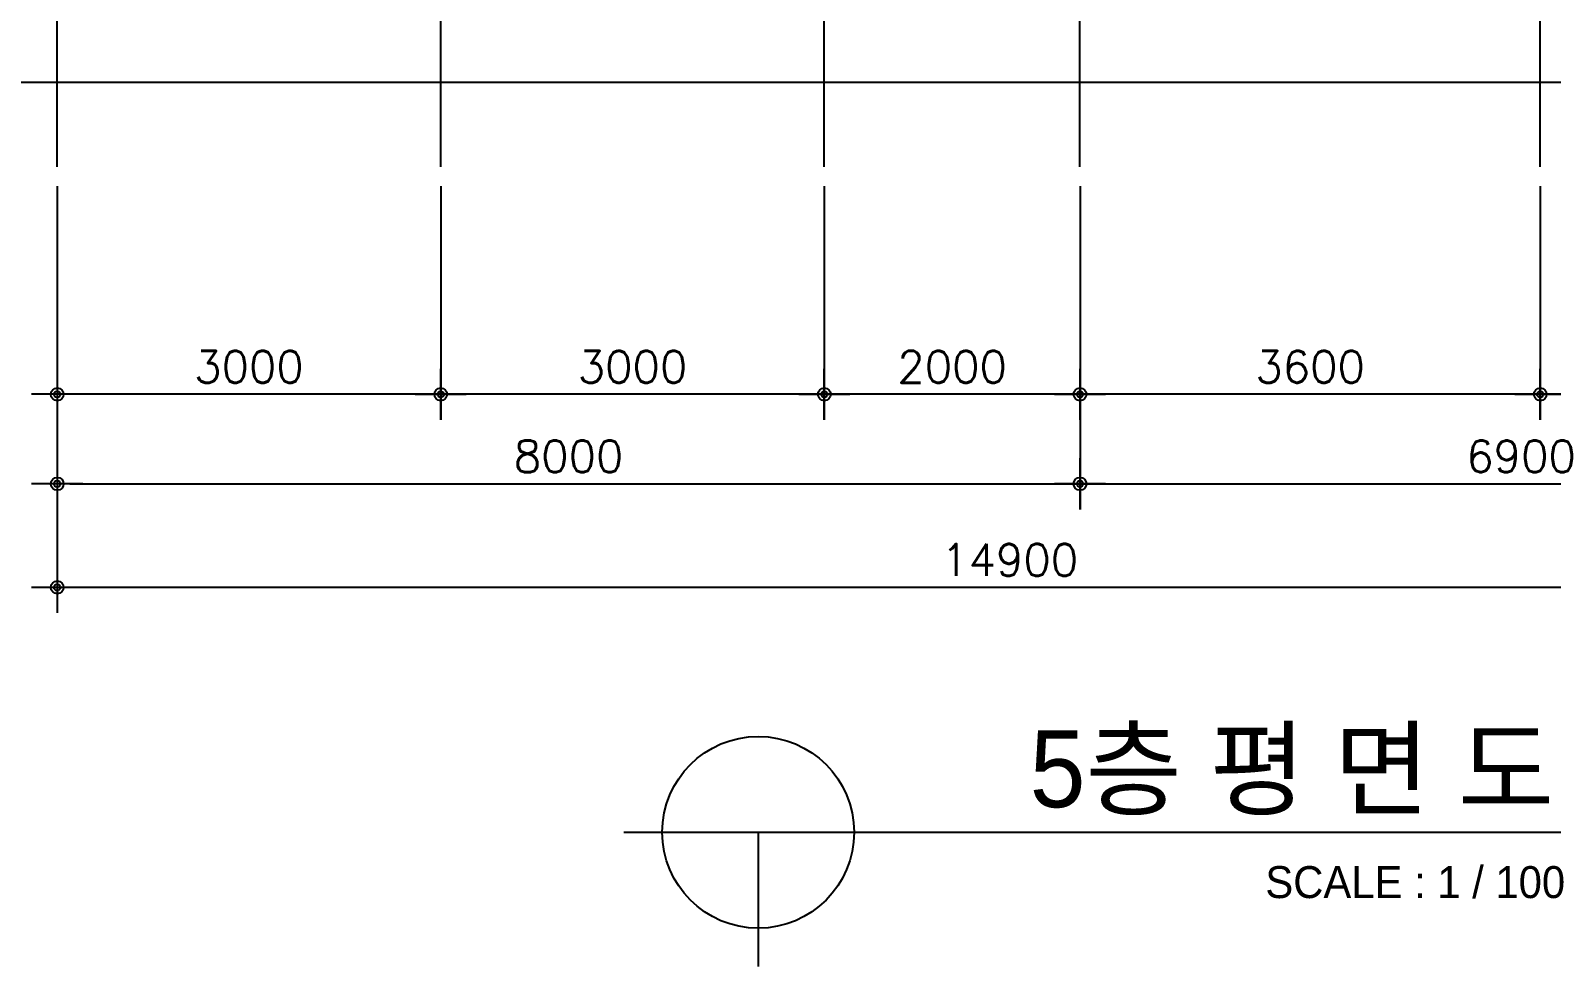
# Model space of a CAD drawing. Header units: millimetres. Extents: x 5537433 to 5830173, y -900794 to -778623.
# Drawn here: x 5668013 to 5679910, y -831370 to -824048 of the extents above; entities that cross this region are included whole.
import ezdxf

# ---------------------------------------------------------------- set-up
doc = ezdxf.new("R2010")
doc.units = ezdxf.units.MM
doc.header["$LTSCALE"] = 100
doc.linetypes.add('CEN', pattern=[62, 60, -1, 0, -1])
doc.layers.get('0').update_dxf_attribs({"linetype": 'CONTINUOUS'})
doc.layers.get('DEFPOINTS').update_dxf_attribs({"linetype": 'CONTINUOUS'})
for name, color, linetype in [('60', 60, 'CONTINUOUS'), ('CEN', 1, 'CEN'), ('COL', 2, 'CONTINUOUS'), ('DIM', 7, 'CONTINUOUS')]:
    doc.layers.add(name, color=color, linetype=linetype)
doc.styles.add('2', font='')
doc.styles.add('GHS', font='ROMANS.shx', dxfattribs={"bigfont": 'GHS.shx'})
doc.styles.get('2').set_extended_font_data('HYtbrB')
doc.dimstyles.get("Standard").update_dxf_attribs({"dimtxt": 0.18, "dimasz": 0.18, "dimexe": 0.18, "dimexo": 0.0625, "dimgap": 0.09, "dimtad": 0, "dimtih": 1, "dimtoh": 1, "dimdec": 4, "dimzin": 0, "dimdsep": 46, "dimtxsty": 'STANDARD', "dimcen": 0.09, "dimadec": 0, "dimazin": 0, "dimtfac": 1, "dimtdec": 4, "dimtofl": 0, "dimtmove": 0, "dimatfit": 3, "dimfxl": 1, "dimtolj": 1, "dimtzin": 0, "dimarcsym": 0})

# ---------------------------------------------------------------- blocks, each defined once
blk = doc.blocks.new('Z_DOT')
at = {"layer": 'DIM', "color": 7}
for p, q in [((0, -2), (0, 2)), ((-2, 0), (2, 0))]:
    blk.add_line(p, q, dxfattribs=at)
for radius in [0.5, 0.25]:
    blk.add_circle((0, 0), radius, dxfattribs=at)
blk = doc.blocks.new('*D88')
at = {"layer": 'DEFPOINTS', "color": 0, "linetype": 'Continuous', "transparency": 16777216}
for p in [(5668222, -825033), (5676222, -825033), (5676222, -827594)]:
    blk.add_point(p, dxfattribs=at)
at = {"layer": 'DIM', "color": 0, "linetype": 'Continuous', "lineweight": -2, "transparency": 16777216}
for p, q in [((5668222, -825333), (5668222, -827594)), ((5676222, -825333), (5676222, -827594)), ((5668322, -827594), (5676122, -827594))]:
    blk.add_line(p, q, dxfattribs=at)
at = {"layer": 'DIM', "color": 0, "linetype": 'Continuous', "lineweight": -2, "transparency": 16777216, "xscale": 100, "yscale": 100, "zscale": 100, "rotation": 180}
blk.add_blockref('Z_DOT', (5668222, -827594), dxfattribs=at)
at = {"layer": 'DIM', "color": 0, "linetype": 'Continuous', "lineweight": -2, "transparency": 16777216, "xscale": 100, "yscale": 100, "zscale": 100}
blk.add_blockref('Z_DOT', (5676222, -827594), dxfattribs=at)
at = {"layer": 'DIM', "color": 60, "linetype": 'Continuous', "transparency": 16777216, "insert": (5672222, -827379), "char_height": 250, "attachment_point": 5, "style": 'GHS'}
blk.add_mtext('\\A1;8000', dxfattribs=at)
blk = doc.blocks.new('*D89')
at = {"layer": 'DEFPOINTS', "color": 0, "linetype": 'Continuous', "transparency": 16777216}
for p in [(5668222, -824967), (5683122, -824967), (5668222, -828404)]:
    blk.add_point(p, dxfattribs=at)
at = {"layer": 'DIM', "color": 0, "linetype": 'Continuous', "lineweight": -2, "transparency": 16777216}
for p, q in [((5668222, -825267), (5668222, -828404)), ((5683122, -825267), (5683122, -828404)), ((5683022, -828404), (5668322, -828404))]:
    blk.add_line(p, q, dxfattribs=at)
at = {"layer": 'DIM', "color": 0, "linetype": 'Continuous', "lineweight": -2, "transparency": 16777216, "xscale": 100, "yscale": 100, "zscale": 100, "rotation": 180}
blk.add_blockref('Z_DOT', (5668222, -828404), dxfattribs=at)
at = {"layer": 'DIM', "color": 0, "linetype": 'Continuous', "lineweight": -2, "transparency": 16777216, "xscale": 100, "yscale": 100, "zscale": 100}
blk.add_blockref('Z_DOT', (5683122, -828404), dxfattribs=at)
at = {"layer": 'DIM', "color": 60, "linetype": 'Continuous', "transparency": 16777216, "insert": (5675672, -828189), "char_height": 250, "attachment_point": 5, "style": 'GHS'}
blk.add_mtext('\\A1;14900', dxfattribs=at)
blk = doc.blocks.new('*D90')
at = {"layer": 'DEFPOINTS', "color": 0, "linetype": 'Continuous', "transparency": 16777216}
for p in [(5668222, -824967), (5671222, -824967), (5668222, -826894)]:
    blk.add_point(p, dxfattribs=at)
at = {"layer": 'DIM', "color": 0, "linetype": 'Continuous', "lineweight": -2, "transparency": 16777216}
for p, q in [((5668222, -825267), (5668222, -826894)), ((5671222, -825267), (5671222, -826894)), ((5671122, -826894), (5668322, -826894))]:
    blk.add_line(p, q, dxfattribs=at)
at = {"layer": 'DIM', "color": 0, "linetype": 'Continuous', "lineweight": -2, "transparency": 16777216, "xscale": 100, "yscale": 100, "zscale": 100, "rotation": 180}
blk.add_blockref('Z_DOT', (5668222, -826894), dxfattribs=at)
at = {"layer": 'DIM', "color": 0, "linetype": 'Continuous', "lineweight": -2, "transparency": 16777216, "xscale": 100, "yscale": 100, "zscale": 100}
blk.add_blockref('Z_DOT', (5671222, -826894), dxfattribs=at)
at = {"layer": 'DIM', "color": 60, "linetype": 'Continuous', "transparency": 16777216, "insert": (5669722, -826679), "char_height": 250, "attachment_point": 5, "style": 'GHS'}
blk.add_mtext('\\A1;3000', dxfattribs=at)
blk = doc.blocks.new('*D96')
at = {"layer": 'DEFPOINTS', "color": 0, "linetype": 'Continuous', "transparency": 16777216}
for p in [(5676222, -825033), (5683122, -825033), (5683122, -827594)]:
    blk.add_point(p, dxfattribs=at)
at = {"layer": 'DIM', "color": 0, "linetype": 'Continuous', "lineweight": -2, "transparency": 16777216}
for p, q in [((5676222, -825333), (5676222, -827594)), ((5683122, -825333), (5683122, -827594)), ((5676322, -827594), (5683022, -827594))]:
    blk.add_line(p, q, dxfattribs=at)
at = {"layer": 'DIM', "color": 0, "linetype": 'Continuous', "lineweight": -2, "transparency": 16777216, "xscale": 100, "yscale": 100, "zscale": 100, "rotation": 180}
blk.add_blockref('Z_DOT', (5676222, -827594), dxfattribs=at)
at = {"layer": 'DIM', "color": 0, "linetype": 'Continuous', "lineweight": -2, "transparency": 16777216, "xscale": 100, "yscale": 100, "zscale": 100}
blk.add_blockref('Z_DOT', (5683122, -827594), dxfattribs=at)
at = {"layer": 'DIM', "color": 60, "linetype": 'Continuous', "transparency": 16777216, "insert": (5679672, -827379), "char_height": 250, "attachment_point": 5, "style": 'GHS'}
blk.add_mtext('\\A1;6900', dxfattribs=at)
blk = doc.blocks.new('*D97')
at = {"layer": 'DEFPOINTS', "color": 0, "linetype": 'Continuous', "transparency": 16777216}
for p in [(5676222, -824967), (5679822, -824967), (5676222, -826894)]:
    blk.add_point(p, dxfattribs=at)
at = {"layer": 'DIM', "color": 0, "linetype": 'Continuous', "lineweight": -2, "transparency": 16777216}
for p, q in [((5676222, -825267), (5676222, -826894)), ((5679822, -825267), (5679822, -826894)), ((5679722, -826894), (5676322, -826894))]:
    blk.add_line(p, q, dxfattribs=at)
at = {"layer": 'DIM', "color": 0, "linetype": 'Continuous', "lineweight": -2, "transparency": 16777216, "xscale": 100, "yscale": 100, "zscale": 100, "rotation": 180}
blk.add_blockref('Z_DOT', (5676222, -826894), dxfattribs=at)
at = {"layer": 'DIM', "color": 0, "linetype": 'Continuous', "lineweight": -2, "transparency": 16777216, "xscale": 100, "yscale": 100, "zscale": 100}
blk.add_blockref('Z_DOT', (5679822, -826894), dxfattribs=at)
at = {"layer": 'DIM', "color": 60, "linetype": 'Continuous', "transparency": 16777216, "insert": (5678022, -826679), "char_height": 250, "attachment_point": 5, "style": 'GHS'}
blk.add_mtext('\\A1;3600', dxfattribs=at)
blk = doc.blocks.new('*D98')
at = {"layer": 'DEFPOINTS', "color": 0, "linetype": 'Continuous', "transparency": 16777216}
for p in [(5679822, -824967), (5683122, -824967), (5679822, -826894)]:
    blk.add_point(p, dxfattribs=at)
at = {"layer": 'DIM', "color": 0, "linetype": 'Continuous', "lineweight": -2, "transparency": 16777216}
for p, q in [((5679822, -825267), (5679822, -826894)), ((5683122, -825267), (5683122, -826894)), ((5683022, -826894), (5679922, -826894))]:
    blk.add_line(p, q, dxfattribs=at)
at = {"layer": 'DIM', "color": 0, "linetype": 'Continuous', "lineweight": -2, "transparency": 16777216, "xscale": 100, "yscale": 100, "zscale": 100, "rotation": 180}
blk.add_blockref('Z_DOT', (5679822, -826894), dxfattribs=at)
at = {"layer": 'DIM', "color": 0, "linetype": 'Continuous', "lineweight": -2, "transparency": 16777216, "xscale": 100, "yscale": 100, "zscale": 100}
blk.add_blockref('Z_DOT', (5683122, -826894), dxfattribs=at)
at = {"layer": 'DIM', "color": 60, "linetype": 'Continuous', "transparency": 16777216, "insert": (5681472, -826679), "char_height": 250, "attachment_point": 5, "style": 'GHS'}
blk.add_mtext('\\A1;3300', dxfattribs=at)
blk = doc.blocks.new('*D100')
at = {"layer": 'DEFPOINTS', "color": 0, "linetype": 'Continuous', "transparency": 16777216}
for p in [(5671222, -824967), (5674222, -824967), (5671222, -826894)]:
    blk.add_point(p, dxfattribs=at)
at = {"layer": 'DIM', "color": 0, "linetype": 'Continuous', "lineweight": -2, "transparency": 16777216}
for p, q in [((5671222, -825267), (5671222, -826894)), ((5674222, -825267), (5674222, -826894)), ((5674122, -826894), (5671322, -826894))]:
    blk.add_line(p, q, dxfattribs=at)
at = {"layer": 'DIM', "color": 0, "linetype": 'Continuous', "lineweight": -2, "transparency": 16777216, "xscale": 100, "yscale": 100, "zscale": 100, "rotation": 180}
blk.add_blockref('Z_DOT', (5671222, -826894), dxfattribs=at)
at = {"layer": 'DIM', "color": 0, "linetype": 'Continuous', "lineweight": -2, "transparency": 16777216, "xscale": 100, "yscale": 100, "zscale": 100}
blk.add_blockref('Z_DOT', (5674222, -826894), dxfattribs=at)
at = {"layer": 'DIM', "color": 60, "linetype": 'Continuous', "transparency": 16777216, "insert": (5672722, -826679), "char_height": 250, "attachment_point": 5, "style": 'GHS'}
blk.add_mtext('\\A1;3000', dxfattribs=at)
blk = doc.blocks.new('*D101')
at = {"layer": 'DEFPOINTS', "color": 0, "linetype": 'Continuous', "transparency": 16777216}
for p in [(5674222, -824967), (5676222, -824967), (5674222, -826894)]:
    blk.add_point(p, dxfattribs=at)
at = {"layer": 'DIM', "color": 0, "linetype": 'Continuous', "lineweight": -2, "transparency": 16777216}
for p, q in [((5674222, -825267), (5674222, -826894)), ((5676222, -825267), (5676222, -826894)), ((5676122, -826894), (5674322, -826894))]:
    blk.add_line(p, q, dxfattribs=at)
at = {"layer": 'DIM', "color": 0, "linetype": 'Continuous', "lineweight": -2, "transparency": 16777216, "xscale": 100, "yscale": 100, "zscale": 100, "rotation": 180}
blk.add_blockref('Z_DOT', (5674222, -826894), dxfattribs=at)
at = {"layer": 'DIM', "color": 0, "linetype": 'Continuous', "lineweight": -2, "transparency": 16777216, "xscale": 100, "yscale": 100, "zscale": 100}
blk.add_blockref('Z_DOT', (5676222, -826894), dxfattribs=at)
at = {"layer": 'DIM', "color": 60, "linetype": 'Continuous', "transparency": 16777216, "insert": (5675222, -826679), "char_height": 250, "attachment_point": 5, "style": 'GHS'}
blk.add_mtext('\\A1;2000', dxfattribs=at)

msp = doc.modelspace()

# ---------------------------------------------------------------- linework, layer by layer
msp.add_line((5688995.8, -824454.1), (5666934.3, -824454.1))
at = {"layer": 'CEN'}
for p, q in [((5668221.7, -825114.1), (5668221.7, -809327.4)), ((5676221.7, -825114.1), (5676221.7, -817554.5)), ((5679821.7, -825114.1), (5679821.7, -819185.4)), ((5671221.7, -825114.1), (5671221.7, -819676.1)), ((5674221.7, -825114.1), (5674221.7, -821817.2))]:
    msp.add_line(p, q, dxfattribs=at)
at = {"layer": 'COL'}
for p, q in [((5672655.1, -830319.7), (5680403.4, -830319.7)), ((5673705.1, -830319.7), (5673705.1, -831369.7))]:
    msp.add_line(p, q, dxfattribs=at)
msp.add_circle((5673705.1, -830319.7), 750, dxfattribs=at)

# ---------------------------------------------------------------- texts
at = {"layer": '60', "style": '2'}
for s, height, p in [('5층 평 면 도 ', 600, (5675828.2, -830123.3)), ('SCALE : 1 / 100', 250, (5677671.6, -830834))]:
    msp.add_text(s, height=height, dxfattribs=at).set_placement(p)

# ---------------------------------------------------------------- dimensions: what is measured, and where the dimension line sits
at = {"layer": 'DIM', "linetype": 'Continuous'}
for base, p1, p2, picture, middle in [((5668221.7, -828404.5), (5683121.7, -824967.2), (5668221.7, -824967.2), '*D89', (5675671.7, -828189.5)), ((5668221.7, -826894.5), (5671221.7, -824967.2), (5668221.7, -824967.2), '*D90', (5669721.7, -826679.5)), ((5671221.7, -826894.5), (5674221.7, -824967.2), (5671221.7, -824967.2), '*D100', (5672721.7, -826679.5)), ((5674221.7, -826894.5), (5676221.7, -824967.2), (5674221.7, -824967.2), '*D101', (5675221.7, -826679.5)), ((5676221.7, -826894.5), (5679821.7, -824967.2), (5676221.7, -824967.2), '*D97', (5678021.7, -826679.5)), ((5679821.7, -826894.5), (5683121.7, -824967.2), (5679821.7, -824967.2), '*D98', (5681471.7, -826679.5)), ((5676221.7, -827594.5), (5668221.7, -825033), (5676221.7, -825033), '*D88', (5672221.7, -827379.5)), ((5683121.7, -827594.5), (5676221.7, -825033), (5683121.7, -825033), '*D96', (5679671.7, -827379.5))]:
    dim = msp.add_linear_dim(base=base, p1=p1, p2=p2, dimstyle='STANDARD', override={"dimscale": 100, "dimtxt": 2.5, "dimasz": 1, "dimexe": 0, "dimexo": 3, "dimgap": 0.9, "dimtad": 1, "dimtih": 0, "dimtoh": 0, "dimdec": 0, "dimzin": 8, "dimtxsty": 'GHS', "dimblk1": 'Z_DOT', "dimblk2": 'Z_DOT', "dimsah": 1, "dimcen": 2.5, "dimclrt": 60, "dimtix": 1, "dimtofl": 1, "dimtmove": 2}, dxfattribs=at)
    dim.commit()
    dim.dimension.update_dxf_attribs({"geometry": picture, "text_midpoint": middle})

doc.saveas('drawing.dxf')
